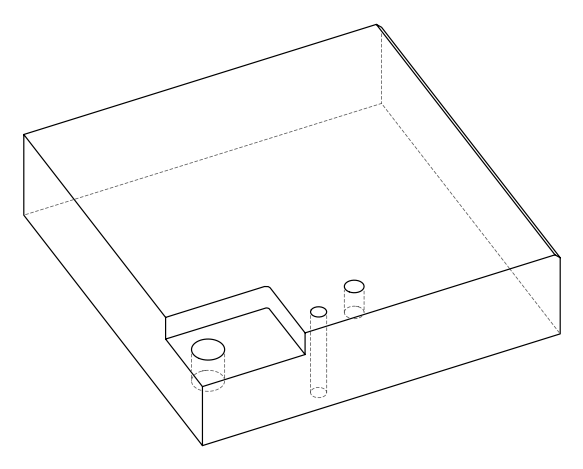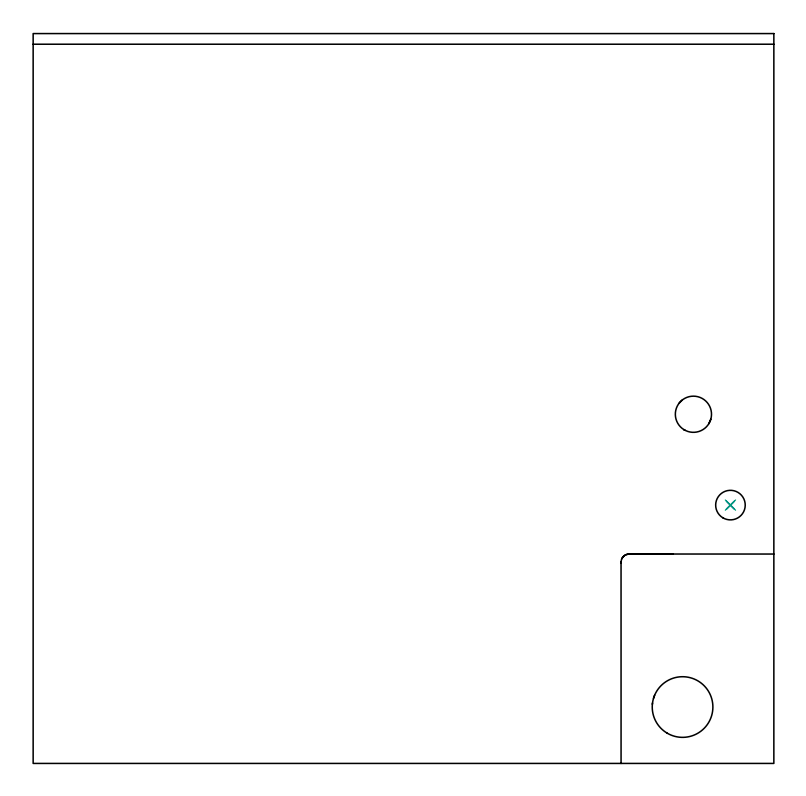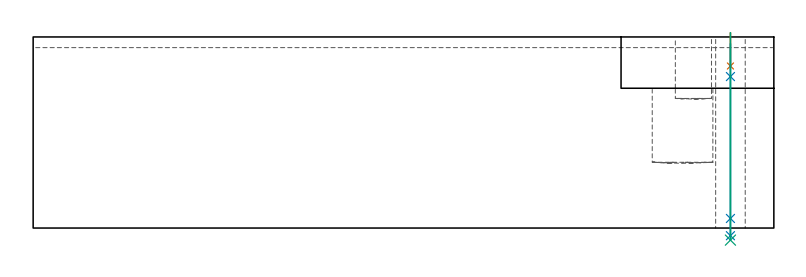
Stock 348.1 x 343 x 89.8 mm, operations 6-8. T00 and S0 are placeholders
(PLAN: 8 operations, 7 tool changes, 72.1 min)
(1 INDEXABLE_INSERT_DRILL_BLIND_HOLE_FROM_SOLID | STEP1POCKET | NXT0302_028 | 0.16 min | 37657 mm3)
(2 INDEXABLE_INSERT_DRILL_BLIND_HOLE_FROM_SOLID_1 | STEP1POCKET_1 | NXT0302_005 | 0.13 min | 6572 mm3)
(3 AREA_MILL | FG_CHAMFER_SURFACE | UGT0205_001 | 5.75 min | 4358 mm3)
(4 MILL_CORNER_NOTCH_RECTANGULAR | CORNER_NOTCH_RECTANGULAR | NXT0201_008 | Follow Part, ap 1.5, ae 75% | 65.14 min | 154837 mm3)
(5 SPOT_DRILL | STEP1HOLE | NXT0321_9005460120000 | 0.03 min | 1 mm3)
(6 DRILL_BLIND_HOLE_INTO_CENTER | STEP1HOLE | NXT0301_062 | 0.06 min | 815 mm3)
(7 GUN_DRILL_THROUGH_HOLE | STEP1HOLE | UGT0307_006 | 0.46 min | 4889 mm3)
(8 DRILL_TO_ENLARGE_THROUGH_HOLE | STEP1HOLE | UGT0301_272 | 0.39 min | 7895 mm3)
(TOOL NXT0302_028 | Index. Insert Drill 28.5mm [880-D2850L32-03] | D28.5 PA176 FL86 Z2)
(TOOL NXT0302_005 | Index. Insert Drill 17mm [880-D1700L20-05] | D17 PA176 FL85 Z2)
(TOOL UGT0205_001 | Chamfer Mill 20 x 3 x 45 deg. | D20 FL50 Z2)
(TOOL NXT0201_008 | ENDMILL 6mm [2P460-0600-NA 1630] | D6 FL26 Z6)
(TOOL NXT0321_9005460120000 | NC Spot Drill, 142deg, 12mm, Carbide, Uncoated | D12 PA142 FL30 Z2)
(TOOL NXT0301_062 | Carbide Drill 9.1mm [860.1-0910-027A1-MM 2214] | D9.1 PA140 FL47 Z2)
(TOOL UGT0307_006 | Gun Drill 9 mm | D9 PA130 FL24 Z1)
(TOOL UGT0301_272 | Twist Drill 13.9 mm | D13.9 PA118 FL108 Z2)
(OP 6 DRILL_BLIND_HOLE_INTO_CENTER)
G17 G21 G94 G90
T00 M6
G54
G17 G0 G90 X327.7 Y121.4 S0 M3
G43 Z99.8 H1
G94 G81 G98 Z76.15 F250. R91.8
G80
M5
M2
(OP 7 GUN_DRILL_THROUGH_HOLE)
G17 G21 G94 G90
T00 M6
G54
G17 G0 G90 X327.7 Y121.4 M8
G43 Z99.8 H0
Z86.649
S716 M3
G94 G1 Z71.189 F125. M26
G4 X.084
Z4.5 F250.
G4 X.084
Z-3.598 F125.
G4 X.084
M5
M9
G0 Z86.649
Z99.8
M2
(OP 8 DRILL_TO_ENLARGE_THROUGH_HOLE)
G17 G21 G94 G90
T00 M6
G54
G17 G0 G90 X327.7 Y121.4 S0 M3
G43 Z99.8 H0
G94 G73 G98 Z-5.676 F250. Q13.639 R91.8
G80
M5
M2
